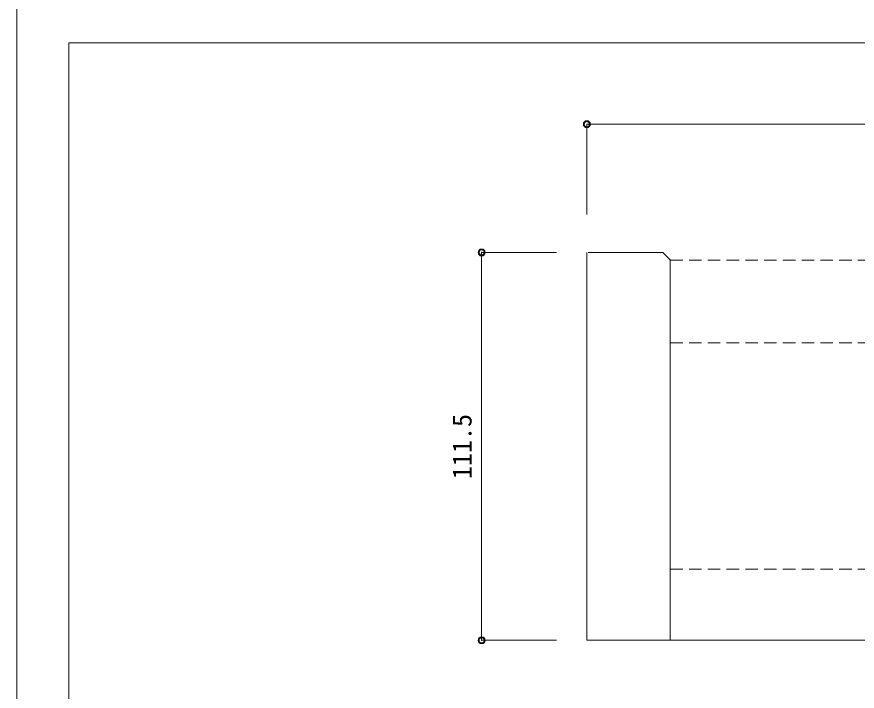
# Model space of a CAD drawing. Units: millimetres on the paper, enlarged 5 times, with parts at other scales. Extents: x -992 to 1008, y -685 to 700.
# Drawn here: x -992.5 to -589.6, y -361.9 to -38.8 of the extents above; entities that cross this region are included whole.
import ezdxf
from ezdxf.enums import TextEntityAlignment as Align

# ---------------------------------------------------------------- set-up
doc = ezdxf.new("R2010")
doc.units = ezdxf.units.MM
doc.header["$LTSCALE"] = 5
doc.header["$PDMODE"] = 32
doc.header["$PDSIZE"] = 2.5
doc.linetypes.add('DASHED1', pattern=[1.8, 1.2, -0.6])
for name, color, linetype, lineweight in [('1-0_H-SYM', 7, 'Continuous', 20), ('1-1_0', 7, 'Continuous', 20), ('2-0_18', 7, 'Continuous', 18)]:
    doc.layers.add(name, color=color, linetype=linetype, lineweight=lineweight)
doc.styles.add('ＭＳ ゴシック', font='')
doc.styles.get('ＭＳ ゴシック').set_extended_font_data('MS Gothic')

msp = doc.modelspace()

# ---------------------------------------------------------------- linework, layer by layer
at = {"layer": '1-0_H-SYM'}
for p in [(197.5, -51.25), (197.5, -51.25), (-967.5, -501.25)]:
    msp.add_line(p, (-967.5, -51.25), dxfattribs=at)
at = {"layer": '1-1_0'}
for p in [(197.5, -51.25), (197.5, -51.25), (-967.5, -501.25)]:
    msp.add_line(p, (-967.5, -51.25), dxfattribs=at)
msp.add_lwpolyline([(-992.5, -685), (1007.5, -685), (1007.5, 700), (-992.5, 700)], close=True, dxfattribs=at)
at = {"layer": '2-0_18', "color": 4}
for p, q in [((-719.201, -90.204), (-719.201, -133.457)), ((-719.201, -90.204), (-67.636, -90.204)), ((-769.635, -151.672), (-769.635, -337.505)), ((-769.635, -151.672), (-733.784, -151.672)), ((-769.635, -337.505), (-733.784, -337.505))]:
    msp.add_line(p, q, dxfattribs=at)
at = {"layer": '2-0_18'}
for p, q in [((-719.201, -151.672), (-719.201, -337.505)), ((-682.736, -151.672), (-718.579, -151.672)), ((-682.736, -151.672), (-679.201, -155.207)), ((-679.201, -337.505), (-679.201, -155.207)), ((-487.01, -337.505), (-719.201, -337.505))]:
    msp.add_line(p, q, dxfattribs=at)
at = {"layer": '2-0_18', "linetype": 'DASHED1', "lineweight": 20}
for p, q in [((-679.201, -155.339), (-107.636, -155.339)), ((-679.201, -195.005), (-107.636, -195.005)), ((-679.201, -303.339), (-107.636, -303.339))]:
    msp.add_line(p, q, dxfattribs=at)
at = {"layer": '2-0_18', "color": 4}
for centre in [(-719.201, -90.204), (-769.635, -151.672), (-769.635, -337.505)]:
    msp.add_circle(centre, 1.667, dxfattribs=at)
at = {"layer": '2-0_18', "color": 1}
for p in [(-719.201, -90.204), (-769.635, -151.672), (-769.635, -337.505)]:
    msp.add_point(p, dxfattribs=at)
at = {"layer": '2-0_18', "color": 5}
for p in [(-719.201, -90.204), (-769.635, -151.672), (-769.635, -337.505)]:
    msp.add_point(p, dxfattribs=at)
at = {"layer": '2-0_18', "color": 4}
for p in [(-719.201, -90.204), (-769.635, -151.672), (-769.635, -337.505)]:
    msp.add_point(p, dxfattribs=at)

# ---------------------------------------------------------------- texts
at = {"layer": '2-0_18', "style": 'ＭＳ ゴシック'}
msp.add_text('111.5', height=9.164, rotation=90, dxfattribs=at).set_placement((-771.719, -260.214), align=Align.BOTTOM_LEFT)

doc.saveas('drawing.dxf')
